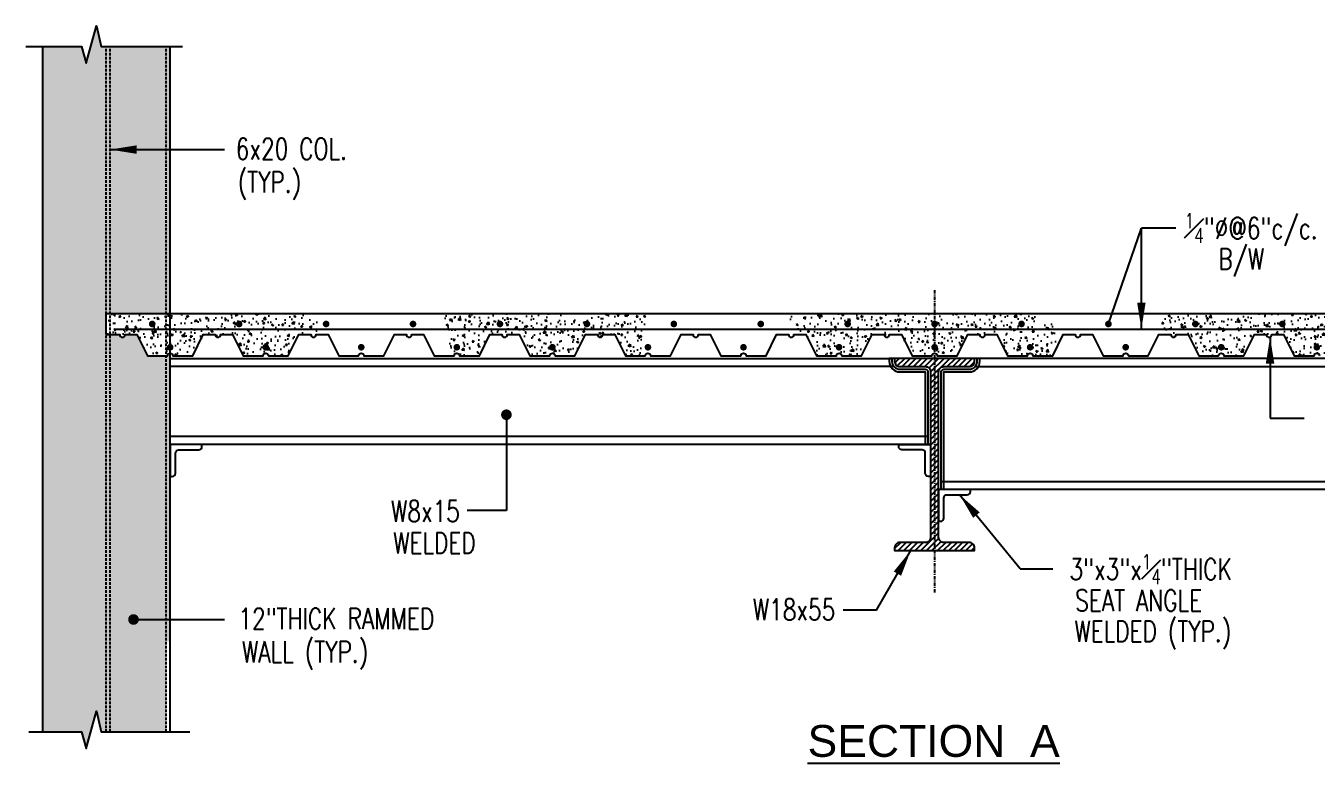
# Model space of a CAD drawing. Header units: inches. Extents: x 58342 to 61343, y 11242 to 14225.
# Drawn here: x 58388.3 to 58509.8, y 13927.6 to 13997.1 of the extents above; entities that cross this region are included whole.
import ezdxf
from ezdxf.enums import TextEntityAlignment as Align

# ---------------------------------------------------------------- set-up
doc = ezdxf.new("R2010")
doc.units = ezdxf.units.IN
doc.header["$MEASUREMENT"] = 0
doc.linetypes.add('CENTER', pattern=[2, 1.25, -0.25, 0.25, -0.25])
doc.linetypes.add('HIDDEN', pattern=[0.375, 0.25, -0.125])
for name, color, linetype in [('A-HATCH RCC', 8, 'Continuous'), ('A-TEXT-P', 242, 'Continuous'), ('BAR', 4, 'Continuous'), ('CONC', 3, 'Continuous'), ('GIRDER', 6, 'HIDDEN'), ('HATCH', 253, 'Continuous'), ('L', 2, 'Continuous'), ('L5', 5, 'Continuous'), ('S-GRID', 8, 'CENTER'), ('WALL', 3, 'Continuous')]:
    doc.layers.add(name, color=color, linetype=linetype)
doc.styles.add('16 scale', font='arial.ttf')
doc.styles.add('ROMANS', font='simplex.shx', dxfattribs={"width": 0.75})
pattern_1 = [(50, (5678.7223, 118.1793), (1.793150457, -0.156880337), [0.1875, -2.0625]), (355, (5678.7223, 118.1793), (-0.346878334, 1.880480334), [0.15, -1.65]), (100.4514, (5678.8717, 118.1663), (1.446273454, 1.723598855), [0.159350475, -1.75285528]), (46.1842, (5678.7223, 118.6793), (2.66810262, -0.41379754), [0.28125, -3.09375]), (96.6356, (5678.9446, 118.6449), (2.33665676, 2.43529468), [0.23902572, -2.6292825]), (351.1842, (5678.7223, 118.6793), (2.33665486, 2.4352965), [0.225, -2.475]), (21, (5678.9723, 118.5543), (1.49226763, -1.006547227), [0.1875, -2.0625]), (326, (5678.9723, 118.5543), (0.60828833, 1.81287511), [0.15, -1.65]), (71.4514, (5679.0967, 118.4705), (2.10055657, 0.80632624), [0.159350475, -1.75285528]), (37.5, (5678.7223, 118.17935), (0.030399638, 0.8322346346), [0, -1.63, 0, -1.675, 0, -1.65625]), (7.5, (5678.7223, 118.17935), (0.657673844, 0.98602928), [0, -0.955, 0, -1.5925, 0, -0.63125]), (327.5, (5678.1648, 118.17935), (1.3345560904, -0.056387179), [0, -0.625, 0, -1.95, 0, -2.5875]), (317.5, (5677.9148, 118.1793), (1.457965423, 0.250262456), [0, -0.8125, 0, -1.295, 0, -1.8375])]

msp = doc.modelspace()

# ---------------------------------------------------------------- hatches: boundary and pattern name
at = {"layer": 'A-HATCH RCC'}
h = msp.add_hatch(dxfattribs=at)
h.set_pattern_fill('AR-SAND,_O', color=8, scale=0.75, angle=45)
h.set_pattern_definition([(82.5, (5678.7223, 118.1793), (-1.055259888, 0.988445342), [0, -1.14, 0, -1.275, 0, -1.21875]), (52.5, (5678.7223, 118.1793), (-0.55810313, 2.4352348), [0, -0.615, 0, -1.0275, 0, -0.39375]), (12.5, (5678.07, 117.527), (1.648521955, 1.654524287), [0, -0.375, 0, -1.35, 0, -1.7625]), (2.5, (5678.07, 117.527), (1.12878162, 2.05969714), [0, -0.1875, 0, -0.885, 0, -1.0125])])
h.paths.add_polyline_path([(58396.2447714, 13985.4392712), (58398.7447714, 13985.4392712), (58401.5247714, 13985.4392712), (58401.5247714, 13995.1478208), (58396.2447714, 13995.1478208)])
h.paths.add_polyline_path([(58396.2447714, 13995.1478208), (58395.8697714, 13995.1478208), (58395.8697714, 13970.0001685), (58396.2447714, 13970.0001685)])
h.paths.add_polyline_path([(58401.8997714, 13995.1478208), (58401.5247714, 13995.1478208), (58401.5247714, 13985.4392712), (58401.8997714, 13985.4392712)])
h.paths.add_polyline_path([(58401.5247714, 13970.0001685), (58401.8997714, 13970.0001685), (58401.8997714, 13985.4392712), (58401.5247714, 13985.4392712)])
h.paths.add_polyline_path([(58401.5247714, 13985.4392712), (58396.2447714, 13985.4392712), (58396.2447714, 13970.0001685), (58401.5247714, 13970.0001685)])
h.paths.add_polyline_path([(58395.8697714, 13995.1478208), (58395.418053, 13995.1478208), (58394.9756185, 13997.1055367), (58393.9918462, 13993.5832482), (58393.5360856, 13995.1478208), (58389.8997714, 13995.1478208), (58389.8997714, 13930.5487612), (58393.5360856, 13930.5487612), (58393.9918462, 13928.9841886), (58394.9756185, 13932.506477), (58395.418053, 13930.5487612), (58395.8697714, 13930.5487612)])
h.paths.add_polyline_path([(58395.8697714, 13930.5487612), (58396.2447714, 13930.5487612), (58396.2447714, 13968.0001685), (58395.8697714, 13968.0001685)])
h.paths.add_polyline_path([(58396.2447714, 13930.5487612), (58401.5247714, 13930.5487612), (58401.5247714, 13966.0001685), (58399.7747714, 13966.0001685), (58398.7747714, 13968.0001685), (58397.6497714, 13968.0001685, -1), (58397.1497714, 13968.0001685), (58396.2447714, 13968.0001685)])
h.paths.add_polyline_path([(58401.5247714, 13939.0911211), (58401.8997714, 13939.0911211), (58401.8997714, 13966.2501685, 0.4142135624), (58401.6497714, 13966.0001685), (58401.5247714, 13966.0001685)])
at = {"layer": 'CONC', "linetype": 'Continuous', "ltscale": 5}
h = msp.add_hatch(dxfattribs=at)
h.set_pattern_fill('AR-CONC', color=2, scale=0.25, style=0)
h.set_pattern_definition(pattern_1)
h.paths.add_polyline_path([(58415.9112231, 13968.5245195), (58415.5029287, 13970.0001685), (58401.8997714, 13970.0001685), (58401.8997714, 13968.5245195)])
h.paths.add_polyline_path([(58408.5559886, 13969.0018961, -1), (58408.2434886, 13969.0018961, -1)], flags=16)
h.paths.add_polyline_path([(58401.8997714, 13968.5245195), (58401.8997714, 13966.9659936, -0.4142135624), (58402.0560214, 13966.8097436, -0.4142135624), (58401.8997714, 13966.6534936), (58401.8997714, 13966.2501685, -0.4142135624), (58402.1497714, 13966.0001685), (58404.0247714, 13966.0001685), (58405.0247714, 13968.0001685), (58406.1497714, 13968.0001685, 1), (58406.6497714, 13968.0001685), (58407.7747714, 13968.0001685), (58408.7747714, 13966.0001685), (58410.6497714, 13966.0001685, -1), (58411.1497714, 13966.0001685), (58413.0247714, 13966.0001685), (58414.0247714, 13968.0001685), (58415.1497714, 13968.0001685, 1), (58415.6497714, 13968.0001685), (58416.0563048, 13968.0001685), (58415.9112231, 13968.5245195)])
h.paths.add_polyline_path([(58411.0560214, 13966.8097436, 1), (58410.7435214, 13966.8097436, 1)], flags=16)
h.paths.add_polyline_path([(58401.5247714, 13968.5245195), (58401.8997714, 13968.5245195), (58401.8997714, 13970.0001685), (58401.5247714, 13970.0001685)])
h.paths.add_polyline_path([(58401.5247714, 13970.0001685), (58396.2447714, 13970.0001685), (58396.2447714, 13968.0001685), (58397.1497714, 13968.0001685, 1), (58397.6497714, 13968.0001685), (58398.7747714, 13968.0001685), (58399.7747714, 13966.0001685), (58401.5247714, 13966.0001685)])
h.paths.add_polyline_path([(58400.0554845, 13969.0018961, 1), (58400.3679845, 13969.0018961, 1)], flags=16)
h.paths.add_polyline_path([(58401.8997714, 13968.5245195), (58401.5247714, 13968.5245195), (58401.5247714, 13966.0001685), (58401.6497714, 13966.0001685, -0.4142135624), (58401.8997714, 13966.2501685), (58401.8997714, 13966.6534936, -0.4142135623), (58401.7435214, 13966.8097436, -0.4142135623), (58401.8997714, 13966.9659936)])
h.paths.add_polyline_path([(58396.2447714, 13970.0001685), (58395.8697714, 13970.0001685), (58395.8697714, 13968.0001685), (58396.2447714, 13968.0001685)])
h = msp.add_hatch(dxfattribs=at)
h.set_pattern_fill('AR-CONC', color=2, scale=0.25, style=0)
h.set_pattern_definition(pattern_1)
h.paths.add_polyline_path([(58446.5743452, 13968.5245195), (58446.6815201, 13970.0001685), (58427.2966958, 13970.0001685), (58427.7393441, 13968.5245195)])
h.paths.add_polyline_path([(58441.308005, 13969.0018961, -1), (58440.995505, 13969.0018961, -1)], flags=16)
h.paths.add_polyline_path([(58433.1200009, 13969.0018961, -1), (58432.8075009, 13969.0018961, -1)], flags=16)
h.paths.add_polyline_path([(58427.7393441, 13968.5245195), (58428.4965699, 13966.0001685), (58428.6497714, 13966.0001685, -1), (58429.1497714, 13966.0001685), (58431.0247714, 13966.0001685), (58432.0247714, 13968.0001685), (58433.1497714, 13968.0001685, 1), (58433.6497714, 13968.0001685), (58434.7747714, 13968.0001685), (58435.7747714, 13966.0001685), (58437.6497714, 13966.0001685, -1), (58438.1497714, 13966.0001685), (58440.0247714, 13966.0001685), (58441.0247714, 13968.0001685), (58442.1497714, 13968.0001685, 1), (58442.6497714, 13968.0001685), (58443.7747714, 13968.0001685), (58444.7747714, 13966.0001685), (58446.3910042, 13966.0001685), (58446.5743452, 13968.5245195)])
h.paths.add_polyline_path([(58437.7435214, 13966.8097436, -1), (58438.0560214, 13966.8097436, -1)], flags=16)
h = msp.add_hatch(dxfattribs=at)
h.set_pattern_fill('AR-CONC', color=2, scale=0.25, style=0)
h.set_pattern_definition(pattern_1)
h.paths.add_polyline_path([(58473.8997714, 13970.0001685), (58460.0108761, 13970.0001685), (58460.0078739, 13969.6811582), (58460.3305798, 13969.0381948), (58461.0086812, 13968.7053735), (58461.0065894, 13968.5245195), (58473.8997714, 13968.5245195), (58473.8997714, 13968.8456461, -0.4142135624), (58473.7435214, 13969.0018961, -0.4142135624), (58473.8997714, 13969.1581461)])
h.paths.add_polyline_path([(58465.8680173, 13969.0018961, -1), (58465.5555173, 13969.0018961, -1)], flags=16)
h.paths.add_polyline_path([(58468.0247714, 13968.0001675), (58469.1497714, 13968.0001675, 1), (58469.6497714, 13968.0001675), (58470.7747714, 13968.0001675), (58471.7747714, 13966.0001675), (58473.6497714, 13966.0001675, -0.4142135624), (58473.8997714, 13966.2501675), (58473.8997714, 13966.6534936, -0.4142135624), (58473.7435214, 13966.8097436, -0.4142135624), (58473.8997714, 13966.9659936), (58473.8997714, 13968.5245195), (58461.0065894, 13968.5245195), (58461.0048487, 13968.3740287), (58461.3233968, 13968.0573444), (58461.3261851, 13968.0001675), (58461.7747714, 13968.0001675), (58462.0247714, 13967.5001675), (58462.7747714, 13966.0001675), (58464.6497714, 13966.0001675, -1), (58465.1497714, 13966.0001675), (58467.0247714, 13966.0001675)])
h.paths.add_polyline_path([(58465.0560214, 13966.8097436, -1), (58464.7435214, 13966.8097436, -1)], flags=16)
h.paths.add_polyline_path([(58477.0247714, 13968.0001675), (58478.1497714, 13968.0001675, 1), (58478.6497714, 13968.0001675), (58479.7747714, 13968.0001675), (58480.7747714, 13966.0001675), (58482.6497714, 13966.0001675, -1), (58483.1497714, 13966.0001675), (58485.0247714, 13966.0001675), (58485.5375355, 13967.0256956), (58485.5026052, 13967.3398757), (58485.2426854, 13968.0151114), (58485.2426854, 13968.5245195), (58473.8997714, 13968.5245195), (58473.8997714, 13966.9659936, -0.4142135624), (58474.0560214, 13966.8097436, -0.4142135624), (58473.8997714, 13966.6534936), (58473.8997714, 13966.2501675, -0.4142135624), (58474.1497714, 13966.0001675), (58476.0247714, 13966.0001675)])
h.paths.add_polyline_path([(58482.7435214, 13966.8097436, -1), (58483.0560214, 13966.8097436, -1)], flags=16)
h.paths.add_polyline_path([(58483.8911677, 13969.6252758), (58484.1510875, 13969.8849842), (58484.3816288, 13970.0001685), (58473.8997714, 13970.0001685), (58473.8997714, 13969.1581461, -0.4142135624), (58474.0560214, 13969.0018961, -0.4142135624), (58473.8997714, 13968.8456461), (58473.8997714, 13968.5245195), (58485.2426854, 13968.5245195), (58485.2426854, 13968.5345127), (58485.0347659, 13969.0019848), (58484.359007, 13969.0539297), (58483.9431679, 13969.1578037)])
h.paths.add_polyline_path([(58481.9315255, 13969.0018961, -1), (58482.2440255, 13969.0018961, -1)], flags=16)
h = msp.add_hatch(dxfattribs=at)
h.set_pattern_fill('AR-CONC', color=2, scale=0.25, style=0)
h.set_pattern_definition(pattern_1)
h.paths.add_polyline_path([(58511.5568191, 13968.8023615), (58511.2426783, 13968.8671872), (58511.356212, 13969.5272964), (58511.1025486, 13969.9001108), (58511.1120163, 13970.0001685), (58495.5768104, 13970.0001685), (58495.8607352, 13969.747442), (58495.0431257, 13969.0940963), (58495.7018951, 13968.8845437), (58495.060757, 13968.3838462), (58495.2964373, 13968.0001675), (58496.1497714, 13968.0001675, 1), (58496.6497714, 13968.0001675), (58497.7747714, 13968.0001675), (58498.7747714, 13966.0001675), (58500.6497714, 13966.0001675, -1), (58501.1497714, 13966.0001675), (58503.0247714, 13966.0001675), (58504.0247714, 13968.0001675), (58505.1497714, 13968.0001675, 1), (58505.6497714, 13968.0001675), (58506.7747714, 13968.0001675), (58507.7747714, 13966.0001675), (58509.6497714, 13966.0001675, -1), (58510.1497714, 13966.0001675), (58510.7254175, 13966.0001675), (58510.7911432, 13966.3142347), (58511.4513833, 13966.1955928), (58512.1353755, 13966.4091732), (58512.1828528, 13966.7129201), (58512.0270147, 13967.7183508)])
at = {"layer": 'HATCH', "linetype": 'Continuous', "ltscale": 5}
h = msp.add_hatch(dxfattribs=at)
h.set_pattern_fill('_USER', color=256, scale=0.375, angle=45, style=0, pattern_type=0)
h.set_pattern_definition([(45, (5678.7223, 118.17935), (-0.265165043, 0.265165043), [])])
edge = h.paths.add_edge_path()
edge.add_arc((58474.7747714, 13948.9041199), 0.5, 180, 270, ccw=False)
edge.add_line((58474.2747714, 13948.9041199), (58474.2747714, 13964.486215))
edge.add_arc((58474.7747714, 13964.486215), 0.5, 90, 180, ccw=False)
edge.add_line((58474.7747714, 13964.986215), (58477.1647714, 13964.986215))
edge.add_arc((58477.1647714, 13965.486215), 0.5, 270, 360)
edge.add_line((58477.6647714, 13965.486215), (58477.6647714, 13965.7501675))
edge.add_line((58477.6647714, 13965.7501675), (58470.1347714, 13965.7501675))
edge.add_line((58470.1347714, 13965.7501675), (58470.1347714, 13965.486215))
edge.add_arc((58470.6347714, 13965.486215), 0.5, 180, 270)
edge.add_line((58470.6347714, 13964.986215), (58473.0247714, 13964.986215))
edge.add_arc((58473.0247714, 13964.486215), 0.5, 0, 90, ccw=False)
edge.add_line((58473.5247714, 13964.486215), (58473.5247714, 13948.9041199))
edge.add_arc((58473.0247714, 13948.9041199), 0.5, -90, 0, ccw=False)
edge.add_line((58473.0247714, 13948.4041199), (58470.6347714, 13948.4041199))
edge.add_arc((58470.6347714, 13947.9041199), 0.5, 90, 179.999999999)
edge.add_line((58470.1347714, 13947.9041199), (58470.1347714, 13947.6401675))
edge.add_line((58470.1347714, 13947.6401675), (58477.6647714, 13947.6401675))
edge.add_line((58477.6647714, 13947.6401675), (58477.6647714, 13947.9041199))
edge.add_arc((58477.1647714, 13947.9041199), 0.5, 0, 90)
edge.add_line((58477.1647714, 13948.4041199), (58474.7747714, 13948.4041199))

# ---------------------------------------------------------------- linework, layer by layer
at = {"layer": 'BAR', "linetype": 'Continuous', "ltscale": 5}
msp.add_line((58396.6100805, 13968.5245195), (58556.4194227, 13968.5245195), dxfattribs=at)
at = {"layer": 'BAR', "linetype": 'Continuous', "ltscale": 5, "const_width": 0.3125}
for points in [[(58400.0554845, 13969.0018961, 1), (58400.3679845, 13969.0018961, 1)], [(58408.2434886, 13969.0018961, 1), (58408.5559886, 13969.0018961, 1)], [(58416.4314927, 13969.0018961, 1), (58416.7439927, 13969.0018961, 1)], [(58424.6194968, 13969.0018961, 1), (58424.9319968, 13969.0018961, 1)], [(58432.8075009, 13969.0018961, 1), (58433.1200009, 13969.0018961, 1)], [(58440.995505, 13969.0018961, 1), (58441.308005, 13969.0018961, 1)], [(58449.1835091, 13969.0018961, 1), (58449.4960091, 13969.0018961, 1)], [(58457.3715132, 13969.0018961, 1), (58457.6840132, 13969.0018961, 1)], [(58465.5555173, 13969.0018961, 1), (58465.8680173, 13969.0018961, 1)], [(58473.7435214, 13969.0018961, 1), (58474.0560214, 13969.0018961, 1)], [(58481.9315255, 13969.0018961, 1), (58482.2440255, 13969.0018961, 1)], [(58490.1155296, 13969.0018961, 1), (58490.4280296, 13969.0018961, 1)], [(58498.3035337, 13969.0018961, 1), (58498.6160337, 13969.0018961, 1)], [(58506.4915378, 13969.0018961, 1), (58506.8040378, 13969.0018961, 1)], [(58401.7435214, 13966.8097436, 1), (58402.0560214, 13966.8097436, 1)], [(58410.7435214, 13966.8097436, 1), (58411.0560214, 13966.8097436, 1)], [(58419.7435214, 13966.8097436, 1), (58420.0560214, 13966.8097436, 1)], [(58428.7435214, 13966.8097436, 1), (58429.0560214, 13966.8097436, 1)], [(58437.7435214, 13966.8097436, 1), (58438.0560214, 13966.8097436, 1)], [(58446.7435214, 13966.8097436, 1), (58447.0560214, 13966.8097436, 1)], [(58455.7435214, 13966.8097436, 1), (58456.0560214, 13966.8097436, 1)], [(58464.7435214, 13966.8097436, 1), (58465.0560214, 13966.8097436, 1)], [(58473.7435214, 13966.8097436, 1), (58474.0560214, 13966.8097436, 1)], [(58482.7435214, 13966.8097436, 1), (58483.0560214, 13966.8097436, 1)], [(58491.7435214, 13966.8097436, 1), (58492.0560214, 13966.8097436, 1)], [(58500.7435214, 13966.8097436, 1), (58501.0560214, 13966.8097436, 1)], [(58509.7435214, 13966.8097436, 1), (58510.0560214, 13966.8097436, 1)]]:
    msp.add_lwpolyline(points, format="xyb", close=True, dxfattribs=at)
at = {"layer": 'CONC', "linetype": 'Continuous', "ltscale": 5}
for p, q in [((58395.8697714, 13970.0001685), (58556.4194227, 13970.0001685)), ((58395.8697714, 13968.0001685), (58395.8697714, 13970.0001685))]:
    msp.add_line(p, q, dxfattribs=at)
at = {"layer": 'GIRDER', "color": 1, "linetype": 'Continuous', "ltscale": 5}
for p, q in [((58490.2717796, 13969.0018961), (58493.37676, 13978.0292917)), ((58493.37676, 13968.5245195), (58493.37676, 13978.0292917)), ((58496.6179753, 13978.0292917), (58493.37676, 13978.0292917)), ((58505.4971914, 13967.7686062), (58505.4971914, 13960.1202198)), ((58433.571557, 13960.4484987), (58433.571557, 13951.4177557)), ((58505.4971914, 13960.1202198), (58508.7029676, 13960.1202198)), ((58481.9665072, 13945.9362859), (58476.2456437, 13952.9101675)), ((58433.571557, 13951.4177557), (58429.8598012, 13951.4177557)), ((58468.4156319, 13942.0357269), (58471.6513571, 13947.6401675)), ((58481.9665072, 13945.9362859), (58485.0471721, 13945.9362859)), ((58468.4156319, 13942.0357269), (58465.2904425, 13942.0357269))]:
    msp.add_line(p, q, dxfattribs=at)
at = {"layer": 'GIRDER', "color": 3, "linetype": 'Continuous', "ltscale": 5}
for p, q in [((58470.0635816, 13965.0001675), (58401.8997714, 13965.0001675)), ((58477.7359612, 13965.0001675), (58556.4194227, 13965.0001675)), ((58473.2747714, 13958.3901675), (58401.8997714, 13958.3901675)), ((58474.5247714, 13954.1601675), (58556.1951669, 13954.1601675))]:
    msp.add_line(p, q, dxfattribs=at)
at = {"layer": 'GIRDER', "color": 1, "linetype": 'Continuous', "ltscale": 5}
for points in [[(58396.2447714, 13985.4392712, 0, 0.8, 0), (58398.7447714, 13985.4392712, 0.8, 0.8, 0)], [(58493.37676, 13968.5245195, 0, 0.8, 0), (58493.37676, 13971.0245195, 0.8, 0.8, 0)], [(58505.4971914, 13967.7686062, 0, 0.8, 0), (58505.4971914, 13965.2686062, 0.8, 0.8, 0)], [(58476.2456437, 13952.9101675, 0, 0.8, 0), (58477.8441617, 13950.9879967, 0.8, 0.8, 0)], [(58471.6513571, 13947.6401675, 0, 0.8, 0), (58470.4013571, 13945.4751039, 0.8, 0.8, 0)]]:
    msp.add_lwpolyline(points, format="xyseb", dxfattribs=at)
at = {"layer": 'GIRDER', "color": 3, "linetype": 'Continuous', "ltscale": 5}
for points in [[(58401.8997714, 13965.7501675), (58469.8847714, 13965.7501675)], [(58556.4194227, 13965.7501675), (58477.9147714, 13965.7501675)], [(58473.5247714, 13957.6401675), (58401.8997714, 13957.6401675)], [(58556.1951669, 13953.4101675), (58474.2747714, 13953.4101675)], [(58485.8997714, 13953.4101675), (58484.3997714, 13953.4101675)]]:
    msp.add_lwpolyline(points, dxfattribs=at)
for points in [[(58469.6347714, 13965.7501675), (58469.6347714, 13965.486215, 0.4142135624), (58470.6347714, 13964.486215), (58473.0247714, 13964.486215), (58473.0247714, 13957.6401675)], [(58469.8847714, 13965.7501675), (58469.8847714, 13965.486215, 0.4142135624), (58470.6347714, 13964.736215), (58473.0247714, 13964.736215, -0.4142135624), (58473.2747714, 13964.486215), (58473.2747714, 13957.6401675)], [(58474.5247714, 13953.4101675), (58474.5247714, 13964.486215, -0.4142135624), (58474.7747714, 13964.736215), (58477.1647714, 13964.736215, 0.4142135624), (58477.9147714, 13965.486215), (58477.9147714, 13965.7501675)], [(58474.7747714, 13953.4101675), (58474.7747714, 13964.486215), (58477.1647714, 13964.486215, 0.4142135624), (58478.1647714, 13965.486215), (58478.1647714, 13965.7501675)], [(58404.8997714, 13957.6401675), (58401.8997714, 13957.6401675), (58401.8997714, 13954.6401675), (58402.0997714, 13954.6401675, 0.4142135624), (58402.3997714, 13954.9401675), (58402.3997714, 13956.8401675, -0.4142135624), (58402.6997714, 13957.1401675), (58404.5997714, 13957.1401675, 0.4142135624), (58404.8997714, 13957.4401675), (58404.8997714, 13957.6401675)], [(58470.5247714, 13957.6401675), (58473.5247714, 13957.6401675), (58473.5247714, 13954.6401675), (58473.3247714, 13954.6401675, -0.4142135624), (58473.0247714, 13954.9401675), (58473.0247714, 13956.8401675, 0.4142135624), (58472.7247714, 13957.1401675), (58470.8247714, 13957.1401675, -0.4142135624), (58470.5247714, 13957.4401675), (58470.5247714, 13957.6401675)], [(58477.2747714, 13953.4101675), (58474.2747714, 13953.4101675), (58474.2747714, 13950.4101675), (58474.4747714, 13950.4101675, 0.4142135624), (58474.7747714, 13950.7101675), (58474.7747714, 13952.6101675, -0.4142135624), (58475.0747714, 13952.9101675), (58476.9747714, 13952.9101675, 0.4142135624), (58477.2747714, 13953.2101675), (58477.2747714, 13953.4101675)]]:
    msp.add_lwpolyline(points, format="xyb", dxfattribs=at)
at = {"layer": 'GIRDER', "color": 4, "linetype": 'Continuous', "ltscale": 5}
msp.add_lwpolyline([(58474.7747714, 13948.4041199, -0.4142135624), (58474.2747714, 13948.9041199), (58474.2747714, 13964.486215, -0.4142135624), (58474.7747714, 13964.986215), (58477.1647714, 13964.986215, 0.4142135624), (58477.6647714, 13965.486215), (58477.6647714, 13965.7501675), (58470.1347714, 13965.7501675), (58470.1347714, 13965.486215, 0.4142135624), (58470.6347714, 13964.986215), (58473.0247714, 13964.986215, -0.4142135624), (58473.5247714, 13964.486215), (58473.5247714, 13948.9041199, -0.4142135624), (58473.0247714, 13948.4041199), (58470.6347714, 13948.4041199, 0.4142135624), (58470.1347714, 13947.9041199), (58470.1347714, 13947.6401675), (58477.6647714, 13947.6401675), (58477.6647714, 13947.9041199, 0.4142135624), (58477.1647714, 13948.4041199)], format="xyb", close=True, dxfattribs=at)
at = {"layer": 'GIRDER', "color": 1, "linetype": 'Continuous', "ltscale": 5, "const_width": 0.5}
for points in [[(58433.321557, 13960.4484987, 1), (58433.821557, 13960.4484987, 1)], [(58398.1962395, 13941.1522994, 1), (58398.6962395, 13941.1522994, 1)]]:
    msp.add_lwpolyline(points, format="xyb", close=True, dxfattribs=at)
at = {"layer": 'L', "color": 1}
for p, q in [((58396.2447714, 13985.4392712), (58407.0054234, 13985.4392712)), ((58398.4462395, 13941.1522994), (58407.0054234, 13941.1522994))]:
    msp.add_line(p, q, dxfattribs=at)
at = {"layer": 'L5'}
msp.add_lwpolyline([(58395.8697714, 13968.0001685), (58397.1497714, 13968.0001685, 1), (58397.6497714, 13968.0001685), (58398.7747714, 13968.0001685), (58399.7747714, 13966.0001685), (58401.6497714, 13966.0001685, -1), (58402.1497714, 13966.0001685), (58404.0247714, 13966.0001685), (58405.0247714, 13968.0001685), (58406.1497714, 13968.0001685, 1), (58406.6497714, 13968.0001685), (58407.7747714, 13968.0001685), (58408.7747714, 13966.0001685), (58410.6497714, 13966.0001685, -1), (58411.1497714, 13966.0001685), (58413.0247714, 13966.0001685), (58414.0247714, 13968.0001685), (58415.1497714, 13968.0001685, 1), (58415.6497714, 13968.0001685), (58416.7747714, 13968.0001685), (58417.7747714, 13966.0001685), (58419.6497714, 13966.0001685, -1), (58420.1497714, 13966.0001685), (58422.0247714, 13966.0001685), (58423.0247714, 13968.0001685), (58424.1497714, 13968.0001685, 1), (58424.6497714, 13968.0001685), (58425.7747714, 13968.0001685), (58426.7747714, 13966.0001685), (58428.6497714, 13966.0001685, -1), (58429.1497714, 13966.0001685), (58431.0247714, 13966.0001685), (58432.0247714, 13968.0001685), (58433.1497714, 13968.0001685, 1), (58433.6497714, 13968.0001685), (58434.7747714, 13968.0001685), (58435.7747714, 13966.0001685), (58437.6497714, 13966.0001685, -1), (58438.1497714, 13966.0001685), (58440.0247714, 13966.0001685), (58441.0247714, 13968.0001685), (58442.1497714, 13968.0001685, 1), (58442.6497714, 13968.0001685), (58443.7747714, 13968.0001685), (58444.7747714, 13966.0001685), (58446.6497714, 13966.0001685, -1), (58447.1497714, 13966.0001685), (58449.0247714, 13966.0001685), (58450.0247714, 13968.0001685), (58451.1497714, 13968.0001685, 1), (58451.6497714, 13968.0001685), (58452.7747714, 13968.0001685), (58453.7747714, 13966.0001685), (58455.6497714, 13966.0001685, -1), (58456.1497714, 13966.0001685), (58458.0247714, 13966.0001685), (58459.0247714, 13968.0001685), (58460.1497714, 13968.0001685, 1), (58460.6497714, 13968.0001685), (58461.7747714, 13968.0001685), (58462.7747714, 13966.0001685), (58464.6497714, 13966.0001685, -1), (58465.1497714, 13966.0001685), (58467.0247714, 13966.0001685), (58468.0247714, 13968.0001685), (58469.1497714, 13968.0001685, 1), (58469.6497714, 13968.0001685), (58470.7747714, 13968.0001685), (58471.7747714, 13966.0001685), (58473.6497714, 13966.0001685, -1), (58474.1497714, 13966.0001685), (58476.0247714, 13966.0001685), (58477.0247714, 13968.0001685), (58478.1497714, 13968.0001685, 1), (58478.6497714, 13968.0001685), (58479.7747714, 13968.0001685), (58480.7747714, 13966.0001685), (58482.6497714, 13966.0001685, -1), (58483.1497714, 13966.0001685), (58485.0247714, 13966.0001685), (58486.0247714, 13968.0001685), (58487.1497714, 13968.0001685, 1), (58487.6497714, 13968.0001685), (58488.7747714, 13968.0001685), (58489.7747714, 13966.0001685), (58491.6497714, 13966.0001685, -1), (58492.1497714, 13966.0001685), (58494.0247714, 13966.0001685), (58495.0247714, 13968.0001685), (58496.1497714, 13968.0001685, 1), (58496.6497714, 13968.0001685), (58497.7747714, 13968.0001685), (58498.7747714, 13966.0001685), (58500.6497714, 13966.0001685, -1), (58501.1497714, 13966.0001685), (58503.0247714, 13966.0001685), (58504.0247714, 13968.0001685), (58505.1497714, 13968.0001685, 1), (58505.6497714, 13968.0001685), (58506.7747714, 13968.0001685), (58507.7747714, 13966.0001685), (58509.6497714, 13966.0001685, -1), (58510.1497714, 13966.0001685)], format="xyb", dxfattribs=at)
at = {"layer": 'S-GRID', "color": 1, "linetype": 'CENTER', "ltscale": 0.25}
msp.add_line((58473.8997714, 13972.196239), (58473.8997714, 13943.6680614), dxfattribs=at)
at = {"layer": 'WALL', "color": 5}
for p, q in [((58389.8997714, 13930.5487612), (58389.8997714, 13995.1478208)), ((58401.8997714, 13930.5487612), (58401.8997714, 13995.1478208))]:
    msp.add_line(p, q, dxfattribs=at)
at = {"layer": 'WALL', "color": 2, "linetype": 'HIDDEN'}
for p, q in [((58395.8697714, 13930.5487612), (58395.8697714, 13995.1478208)), ((58396.2447714, 13930.5487612), (58396.2447714, 13995.1478208)), ((58401.5247714, 13930.5487612), (58401.5247714, 13995.1478208))]:
    msp.add_line(p, q, dxfattribs=at)
at = {"layer": 'WALL'}
for p, q in [((58470.1347714, 13965.7501675), (58469.6347714, 13965.7501675)), ((58477.9147714, 13965.7501675), (58477.6647714, 13965.7501675))]:
    msp.add_line(p, q, dxfattribs=at)
at = {"layer": 'WALL', "color": 1}
for points in [[(58388.3051375, 13995.1478208), (58393.5360856, 13995.1478208), (58393.9918462, 13993.5832482), (58394.9756185, 13997.1055367), (58395.418053, 13995.1478208), (58403.0602245, 13995.1478208)], [(58388.6055644, 13930.5487612), (58393.5360856, 13930.5487612), (58393.9918462, 13928.9841886), (58394.9756185, 13932.506477), (58395.418053, 13930.5487612), (58403.7654394, 13930.5487612)]]:
    msp.add_lwpolyline(points, dxfattribs=at)

# ---------------------------------------------------------------- texts
at = {"layer": 'A-TEXT-P', "color": 4, "style": '16 scale'}
msp.add_text('%%USECTION  A', height=3, dxfattribs=at).set_placement((58473.8105363, 13928.2060474), align=Align.CENTER)
at = {"layer": 'GIRDER', "color": 2, "linetype": 'Continuous', "ltscale": 5, "char_height": 2, "attachment_point": 5, "style": 'ROMANS'}
for s, insert in [('\\A1;6x20 COL.', (58413.3149472, 13985.5130573)), ('\\A1;(TYP.)', (58411.2440563, 13982.0502742)), ('\\A1;{\\H0.7x;\\S1#4;}"%%C@6"c/c.', (58503.7188898, 13977.9020652)), ('\\A1;B/W', (58502.778028, 13974.7961111)), ('W8x15', (58425.9431345, 13951.3656531)), ('WELDED', (58426.7868566, 13948.3576911)), ('\\A1;3"x3"x{\\H0.7x;\\S1#4;}"THICK', (58494.2515363, 13945.8841834)), ('\\A1;SEAT ANGLE', (58493.1231236, 13942.9366356)), ('W18x55', (58460.6594902, 13942.0842314)), ('\\A1;12"THICK RAMMED', (58417.5446253, 13941.2260855)), ('\\A1;WELDED (TYP.)', (58494.4519743, 13939.7007792)), ('\\A1;WALL (TYP.)', (58414.6060521, 13937.7633024))]:
    msp.add_mtext(s, dxfattribs=dict(at, insert=insert))

doc.saveas('drawing.dxf')
